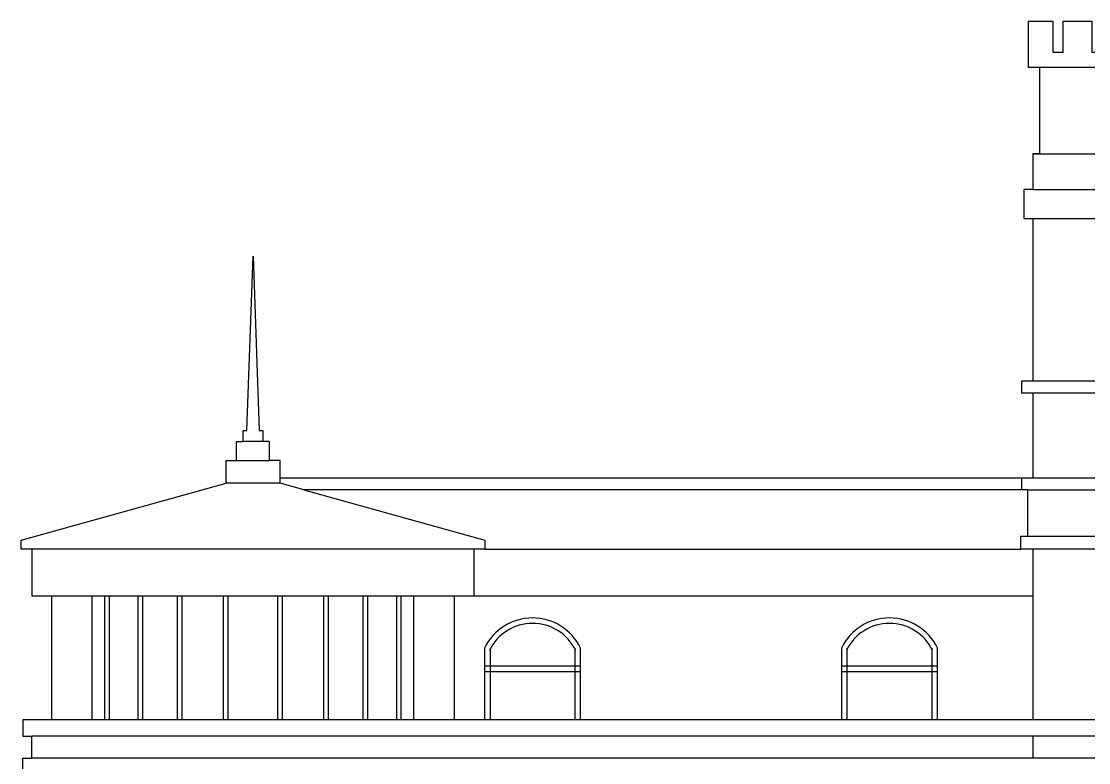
# Model space of a CAD drawing. Extents: x 57125 to 87063, y 75732 to 102848.
# Drawn here: x 57867 to 69531, y 88610 to 96707 of the extents above; entities that cross this region are included whole.
import ezdxf

# ---------------------------------------------------------------- set-up
doc = ezdxf.new("R2010")
doc.units = 0
doc.layers.add('01_SOURCE_ARCHITECTURE', color=7, linetype='Continuous', lineweight=25)
doc.layers.add('02_SOURCE_OPENINGS', color=7, linetype='Continuous', lineweight=25)

# ---------------------------------------------------------------- blocks, each defined once
blk = doc.blocks.new('ANDALUSIAN_ORIGINAL_OPENING_056')
at = {"layer": '02_SOURCE_OPENINGS'}
for points in [[(-525, 783), (-525, 583)], [(-465, 783), (-465, 583)], [(465, 583), (465, 783)], [(525, 583), (525, 783)], [(-525, 583), (-525, 523)], [(-465, 583), (-525, 583)], [(-525, 523), (-525, 0)], [(-465, 523), (-525, 523)], [(-465, 583), (-465, 523)], [(465, 583), (-465, 583)], [(-465, 523), (-465, 0)], [(465, 523), (-465, 523)], [(465, 523), (465, 583)], [(525, 583), (465, 583)], [(465, 0), (465, 523)], [(525, 523), (465, 523)], [(525, 523), (525, 583)], [(525, 0), (525, 523)]]:
    blk.add_lwpolyline(points, dxfattribs=at)
for radius in [583, 523]:
    blk.add_arc((0, 529), radius, 25.763, 154.237, dxfattribs=at)
blk = doc.blocks.new('ANDALUSIAN_ORIGINAL_OPENING_035')
at = {"layer": '02_SOURCE_OPENINGS'}
for points in [[(272.181998, 0.00367), (272.181998, 1354.508578)], [(322.181998, 0.00367), (322.181998, 1354.508578)]]:
    blk.add_lwpolyline(points, dxfattribs=at)
blk = doc.blocks.new('ANDALUSIAN_ORIGINAL_OPENING_036')
at = {"layer": '02_SOURCE_OPENINGS'}
for points in [[(226.104093, 0.00367), (226.104093, 1354.508578)], [(276.104093, 0.00367), (276.104093, 1354.508578)]]:
    blk.add_lwpolyline(points, dxfattribs=at)
blk = doc.blocks.new('ANDALUSIAN_ORIGINAL_OPENING_037')
at = {"layer": '02_SOURCE_OPENINGS'}
for points in [[(190.232446, 0.00367), (190.232446, 1354.508578)], [(240.232446, 0.00367), (240.232446, 1354.508578)]]:
    blk.add_lwpolyline(points, dxfattribs=at)
blk = doc.blocks.new('ANDALUSIAN_ORIGINAL_OPENING_038')
at = {"layer": '02_SOURCE_OPENINGS'}
for points in [[(157.620369, 0.00367), (157.620369, 1354.508578)], [(207.620369, 0.00367), (207.620369, 1354.508578)]]:
    blk.add_lwpolyline(points, dxfattribs=at)
blk = doc.blocks.new('ANDALUSIAN_ORIGINAL_OPENING_032')
at = {"layer": '02_SOURCE_OPENINGS'}
for points in [[(-207.624033, 0.00367), (-207.624033, 1354.508578)], [(-157.624033, 0.00367), (-157.624033, 1354.508578)], [(157.618889, 0.00367), (157.618889, 1354.508578)], [(207.618889, 0.00367), (207.618889, 1354.508578)]]:
    blk.add_lwpolyline(points, dxfattribs=at)
blk = doc.blocks.new('ANDALUSIAN_ORIGINAL_OPENING_033')
at = {"layer": '02_SOURCE_OPENINGS'}
for points in [[(190.232242, 0.00367), (190.232242, 1354.508578)], [(240.232242, 0.00367), (240.232242, 1354.508578)]]:
    blk.add_lwpolyline(points, dxfattribs=at)
blk = doc.blocks.new('ANDALUSIAN_ORIGINAL_OPENING_034')
at = {"layer": '02_SOURCE_OPENINGS'}
for points in [[(226.104338, 0.00367), (226.104338, 1354.508578)], [(276.104338, 0.00367), (276.104338, 1354.508578)]]:
    blk.add_lwpolyline(points, dxfattribs=at)
blk = doc.blocks.new('ANDALUSIAN_ORIGINAL_OPENING_039')
at = {"layer": '02_SOURCE_OPENINGS'}
for points in [[(-221.149827, 0.00367), (-221.149827, 1354.508578)], [(221.140655, 0.00367), (221.140655, 1354.508578)]]:
    blk.add_lwpolyline(points, dxfattribs=at)
blk = doc.blocks.new('ANDALUSIAN_ORIGINAL_OPENING_031')
at = {"layer": '02_SOURCE_OPENINGS'}
for points in [[(-221.14432, 0.00367), (-221.14432, 1354.508578)], [(221.146163, 0.00367), (221.146163, 1354.508578)]]:
    blk.add_lwpolyline(points, dxfattribs=at)
blk = doc.blocks.new('ANDALUSIAN_ORIGINAL_OPENING_057')
at = {"layer": '02_SOURCE_OPENINGS'}
for points in [[(-525, 783), (-525, 583)], [(-465, 783), (-465, 583)], [(465, 583), (465, 783)], [(525, 583), (525, 783)], [(-525, 583), (-525, 523)], [(-465, 583), (-525, 583)], [(-525, 523), (-525, 0)], [(-465, 523), (-525, 523)], [(-465, 583), (-465, 523)], [(465, 583), (-465, 583)], [(-465, 523), (-465, 0)], [(465, 523), (-465, 523)], [(465, 523), (465, 583)], [(525, 583), (465, 583)], [(465, 0), (465, 523)], [(525, 523), (465, 523)], [(525, 523), (525, 583)], [(525, 0), (525, 523)]]:
    blk.add_lwpolyline(points, dxfattribs=at)
for radius in [583, 523]:
    blk.add_arc((0, 529), radius, 25.763, 154.237, dxfattribs=at)

msp = doc.modelspace()

# ---------------------------------------------------------------- linework, layer by layer
at = {"layer": '01_SOURCE_ARCHITECTURE'}
for points in [[(69830, 96208), (69951, 96208), (69951, 96707), (69675, 96707), (69675, 96368), (69569, 96368), (69569, 96707), (69250, 96707), (69250, 96381), (69250, 96368), (69144, 96368), (69144, 96707), (68868, 96707), (68868, 96208), (68994, 96208)], [(68994, 96208), (68994, 95260)], [(68994, 96208), (69830, 96208)], [(68994, 95260), (68994, 95259), (68921, 95259), (68921, 94872)], [(68921, 95260), (68994, 95260)], [(68994, 95260), (69830, 95260)], [(68921, 94872), (68823, 94872), (68823, 94553), (69830, 94553)], [(68921, 94872), (72094, 94872), (75267, 94872)], [(68921, 94548), (68921, 94350), (68921, 92778)], [(60293, 92118), (60293, 92239), (60330, 92239), (60399, 94144), (60468, 92239), (60505, 92239), (60505, 92118)], [(68921, 92778), (68798, 92778), (68798, 92650), (68921, 92650)], [(69830, 92778), (68921, 92778)], [(68921, 92650), (68921, 91717)], [(68921, 92650), (69830, 92650)], [(60218, 91910), (60218, 92118), (60293, 92118)], [(60505, 92118), (60293, 92118)], [(60580, 91910), (60580, 92118), (60505, 92118)], [(60104, 91661), (60104, 91910), (60218, 91910)], [(60218, 91910), (60580, 91910)], [(60694, 91717), (60694, 91910), (60580, 91910)], [(60694, 91661), (60694, 91717)], [(68798, 91717), (60694, 91717)], [(68798, 91717), (68798, 91589)], [(68921, 91717), (68798, 91717)], [(69830, 91717), (68921, 91717)], [(57983, 90943), (57884, 90943), (57867, 90943), (57867, 91041), (60104, 91661)], [(60694, 91661), (60104, 91661)], [(60953, 91589), (60694, 91661)], [(68798, 91589), (60953, 91589)], [(60953, 91589), (62931, 91041), (62931, 90943)], [(68866, 91589), (68798, 91589)], [(68866, 91082), (68866, 91589)], [(68866, 91589), (69885, 91589)], [(68789, 90943), (68789, 91082), (68866, 91082)], [(68866, 91082), (69885, 91082)], [(62815, 90943), (57983, 90943)], [(57983, 90943), (57983, 90433), (58199, 90433), (58641, 90433), (58779, 90433), (58829, 90433), (59144, 90433), (59194, 90433), (59575, 90433), (59625, 90433), (60077, 90433), (60127, 90433), (60671, 90433), (60721, 90433), (61173, 90433), (61223, 90433), (61604, 90433), (61654, 90433), (61969, 90433), (62019, 90433), (62157, 90433), (62599, 90433), (62815, 90433), (62815, 90943)], [(62931, 90943), (62815, 90943)], [(62931, 90943), (68789, 90943)], [(68921, 90943), (68789, 90943)], [(68921, 90943), (68921, 90428)], [(69830, 90943), (68921, 90943)], [(68921, 90428), (62815, 90428)], [(68921, 90428), (68921, 89079)], [(68921, 89079), (67879, 89079), (67819, 89079), (66889, 89079), (66829, 89079), (63979, 89079), (63919, 89079), (62989, 89079), (62929, 89079), (62599, 89079), (62157, 89079), (62019, 89079), (61969, 89079), (61654, 89079), (61604, 89079), (61223, 89079), (61173, 89079), (60721, 89079), (60671, 89079), (60127, 89079), (60077, 89079), (59625, 89079), (59575, 89079), (59194, 89079), (59144, 89079), (58829, 89079), (58779, 89079), (58641, 89079), (58199, 89079), (57884, 89079), (57884, 88899), (57982, 88899)], [(69830, 89079), (68921, 89079)], [(57982, 88660), (57982, 88899)], [(68921, 88899), (57982, 88899)], [(68921, 88899), (68921, 88660)], [(69830, 88899), (68921, 88899)], [(57982, 88480), (57884, 88480), (57884, 88660), (57982, 88660)], [(68921, 88660), (57982, 88660)], [(69830, 88660), (68921, 88660)]]:
    msp.add_lwpolyline(points, dxfattribs=at)

# ---------------------------------------------------------------- block references
for name, p in [('ANDALUSIAN_ORIGINAL_OPENING_031', (58420, 89079)), ('ANDALUSIAN_ORIGINAL_OPENING_032', (58987, 89079)), ('ANDALUSIAN_ORIGINAL_OPENING_033', (59384, 89079)), ('ANDALUSIAN_ORIGINAL_OPENING_034', (59851, 89079)), ('ANDALUSIAN_ORIGINAL_OPENING_035', (60399, 89079)), ('ANDALUSIAN_ORIGINAL_OPENING_036', (60947, 89079)), ('ANDALUSIAN_ORIGINAL_OPENING_037', (61414, 89079)), ('ANDALUSIAN_ORIGINAL_OPENING_038', (61812, 89079)), ('ANDALUSIAN_ORIGINAL_OPENING_039', (62378, 89079)), ('ANDALUSIAN_ORIGINAL_OPENING_056', (63454, 89079)), ('ANDALUSIAN_ORIGINAL_OPENING_057', (67354, 89079))]:
    msp.add_blockref(name, p)

doc.saveas('drawing.dxf')
